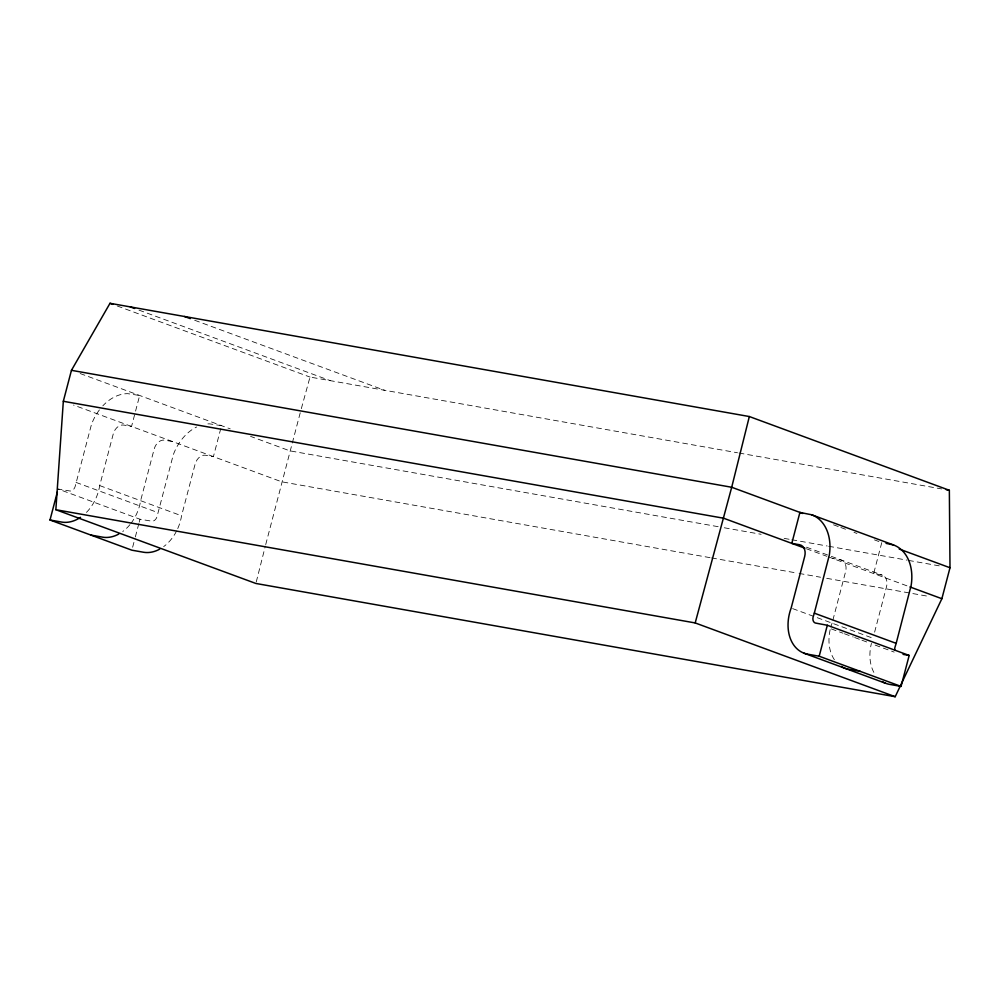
<?xml version="1.0" encoding="UTF-8"?>
<svg xmlns="http://www.w3.org/2000/svg" width="1000" height="1000" viewBox="0 0 1000 1000"><rect width="100%" height="100%" fill="white"/><g stroke="black" fill="none" stroke-linecap="round" stroke-linejoin="round"><path stroke-width="0.75" stroke-dasharray="5 3.75" d="M99.388 409.913A42.912 31.513 -69.8 0 0 91.463 424.487L75.188 486.375A5.613 4.125 -69.8 0 1 70.287 491.05L58.125 489.038L139.987 519.225L152.15 521.237A5.613 4.125 -69.8 0 0 157.05 516.562L173.325 454.675A42.912 31.513 -69.8 0 1 196.663 426.987M256.25 581.975L265.338 546.087M265.712 544.587L300.912 410.175M86.45 512.4A37.825 27.775 -69.8 0 0 99.7 485.6L113.238 434A10.713 7.862 -69.8 0 1 123.737 425.062L131.55 426.438L139.662 395.475L127.713 393.663A42.912 31.513 -69.8 0 0 102.837 405.812M132.637 547.238L134.963 538.387M135.35 536.912L138.825 523.65M139.213 522.175L139.987 519.225M177.75 528.562A37.825 27.775 -69.8 0 0 181.562 515.788L195.1 464.188A10.713 7.862 -69.8 0 1 205.6 455.25L213.412 456.625L220.763 428.612M832.862 620.2L845.625 571.55A10.713 7.862 -69.8 0 0 840.525 559.85L832.725 558.462M881.775 542.6L873.662 573.562L881.462 574.938A10.713 7.862 -69.8 0 1 886.55 586.65L873.787 635.3M301.325 408.675L310.012 377.062L737.513 452.775M739.05 453.038L941.675 488.925M221.525 425.662L209.575 423.85A42.912 31.513 -69.8 0 0 206.725 424M718.15 526.688L289.75 450.825L250.562 436.375M724.287 527.775L761.137 534.3M784.175 538.387L790.312 539.475M791.85 539.75L827.163 546M828.7 546.275L907.013 560.138M908.538 560.413L939.25 565.85M172.475 441.538L164.675 440.15A10.713 7.862 -69.8 0 0 154.162 449.087L140.625 500.688A37.825 27.775 -69.8 0 1 130.738 523.65M710.025 557.65L281.625 481.788L73.487 405.037M711.562 557.925L797.537 573.15M799.075 573.425L820.575 577.238M826.712 578.325L929.587 596.538M833.538 524.812L839.388 526.962M840.85 527.5L846.7 529.663M854 532.362L856.925 533.438M874.475 539.9L878.863 541.525M194.675 320.262L384.462 390.238M806.438 547.175L829.825 555.8M831.287 556.337L882.45 575.212M806.413 548.763L826.875 556.312M828.337 556.85L908.487 586.4M139.012 310.125L330.262 380.637M117.3 306L310.012 377.062M792.613 608.6L873.012 638.25M831.287 628.913L842.987 633.225M844.45 633.763L853.225 637M854.688 637.537L860.525 639.688M861.988 640.225L869.3 642.925M875.15 645.088L894.15 652.087M80.15 373.537L230.238 428.875M99.7 485.6L181.562 515.788M76.037 482.413L157.9 512.6M834.412 659.775A37.825 27.775 -69.8 0 1 830.487 628.275M830.837 626.975A37.825 27.775 -69.8 0 1 832.087 623.15M873.85 672.375A37.825 27.775 -69.8 0 1 871.425 643.363M176.6 530.975A37.825 27.775 -69.8 0 1 163.688 546.6M129.925 524.663A37.825 27.775 -69.8 0 1 122.75 531.512"/><path stroke-width="1.5" d="M55.85 509.712L63.325 401.287L71.45 370.325L110 303.3L749.338 416.538L949.35 490.288L950 567.75L941.875 598.713L895.2 696.7L255.863 583.462L55.85 509.712L695.188 622.938L895.2 696.7M749.338 416.538L731.7 487.262L695.188 622.938M159.738 549.138A37.825 27.775 -69.8 0 1 143.412 552.225L131.862 550.188L50 520L57.35 491.987M814.312 613.162L829.3 555.163A42.912 31.513 -69.8 0 0 811.725 514.8L799.912 512.413L791.8 543.375L799.6 544.75A10.713 7.862 -69.8 0 1 804.688 556.462L791.15 608.062A37.825 27.775 -69.8 0 0 807.638 654.175L819.188 656.225L901.05 686.413L909.175 655.45L827.312 625.262L815.212 622.987A5.613 4.125 -69.8 0 1 813.1 617.062L814.312 613.162L896.175 643.35L894.963 647.25A5.613 4.125 -69.8 0 0 894.862 650.263M819.188 656.225L827.312 625.262M896.175 643.35L911.162 585.35A42.912 31.513 -69.8 0 0 893.587 544.987L811.725 514.8M946.275 489.738L949.35 490.288M71.45 370.325L731.7 487.262L802.837 513.488M886.062 543.362L893.587 544.987M63.325 401.287L723.575 518.212L804.95 548.225M903.05 654.362L909.175 655.45M50 520L61.55 522.05A37.825 27.775 -69.8 0 0 80.525 517.337M90.787 535.062L102.487 537.137A37.825 27.775 -69.8 0 0 118.812 534.038M860.263 671.35L848.562 669.275A37.825 27.775 -69.8 0 1 841.225 666.45M901.05 686.413L889.5 684.362A37.825 27.775 -69.8 0 1 882.163 681.538M899.2 549.025L950 567.75M184.45 316.488L190.287 318.637M909.95 586.938L941.875 598.713M130.25 306.887L134.625 308.5M110 303.3L112.925 304.387M803.825 653.125L885.688 683.312"/></g></svg>
